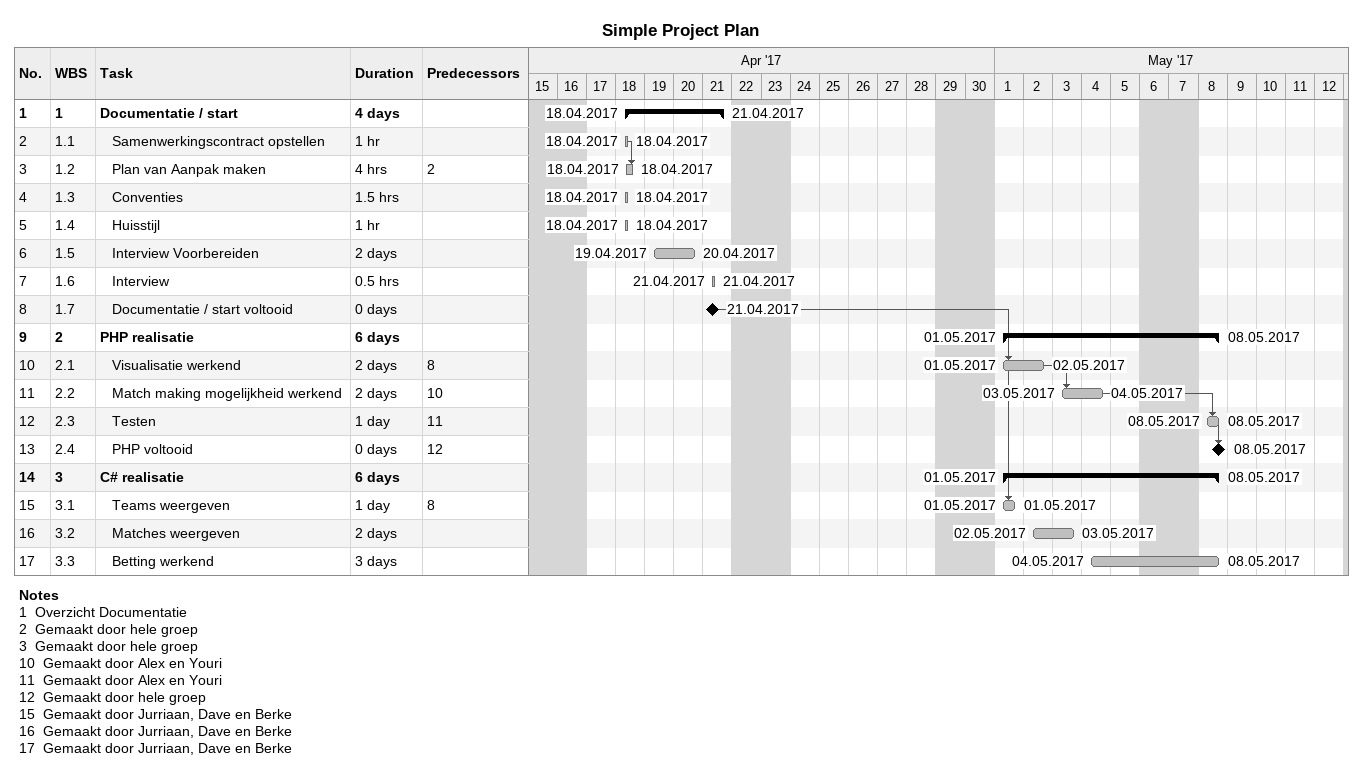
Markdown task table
Simple Project Plan

| ID | WBS | Task | Duration | Start | Finish | Predecessors |
|---|---|---|---|---|---|---|
| 1 | 1 | **Documentatie / start** | 4d | 2017-04-18 | 2017-04-21 |  |
| 2 | 1.1 | Samenwerkingscontract opstellen | 1h | 2017-04-18 | 2017-04-18 |  |
| 3 | 1.2 | Plan van Aanpak maken | 4h | 2017-04-18 | 2017-04-18 | 2 |
| 4 | 1.3 | Conventies | 1.5h | 2017-04-18 | 2017-04-18 |  |
| 5 | 1.4 | Huisstijl | 1h | 2017-04-18 | 2017-04-18 |  |
| 6 | 1.5 | Interview Voorbereiden | 2d | 2017-04-19 | 2017-04-20 |  |
| 7 | 1.6 | Interview | 0.5h | 2017-04-21 | 2017-04-21 |  |
| 8 | 1.7 | Documentatie / start voltooid | 0d | 2017-04-21 | 2017-04-21 |  |
| 9 | 2 | **PHP realisatie** | 6d | 2017-05-01 | 2017-05-08 |  |
| 10 | 2.1 | Visualisatie werkend | 2d | 2017-05-01 | 2017-05-02 | 8 |
| 11 | 2.2 | Match making mogelijkheid werkend | 2d | 2017-05-03 | 2017-05-04 | 10 |
| 12 | 2.3 | Testen | 1d | 2017-05-08 | 2017-05-08 | 11 |
| 13 | 2.4 | PHP voltooid | 0d | 2017-05-08 | 2017-05-08 | 12 |
| 14 | 3 | **C# realisatie** | 6d | 2017-05-01 | 2017-05-08 |  |
| 15 | 3.1 | Teams weergeven | 1d | 2017-05-01 | 2017-05-01 | 8 |
| 16 | 3.2 | Matches weergeven | 2d | 2017-05-02 | 2017-05-03 |  |
| 17 | 3.3 | Betting werkend | 3d | 2017-05-04 | 2017-05-08 |  |

Notes
- 1: Overzicht Documentatie
- 2: Gemaakt door hele groep
- 3: Gemaakt door hele groep
- 10: Gemaakt door Alex en Youri
- 11: Gemaakt door Alex en Youri
- 12: Gemaakt door hele groep
- 15: Gemaakt door Jurriaan, Dave en Berke
- 16: Gemaakt door Jurriaan, Dave en Berke
- 17: Gemaakt door Jurriaan, Dave en Berke
